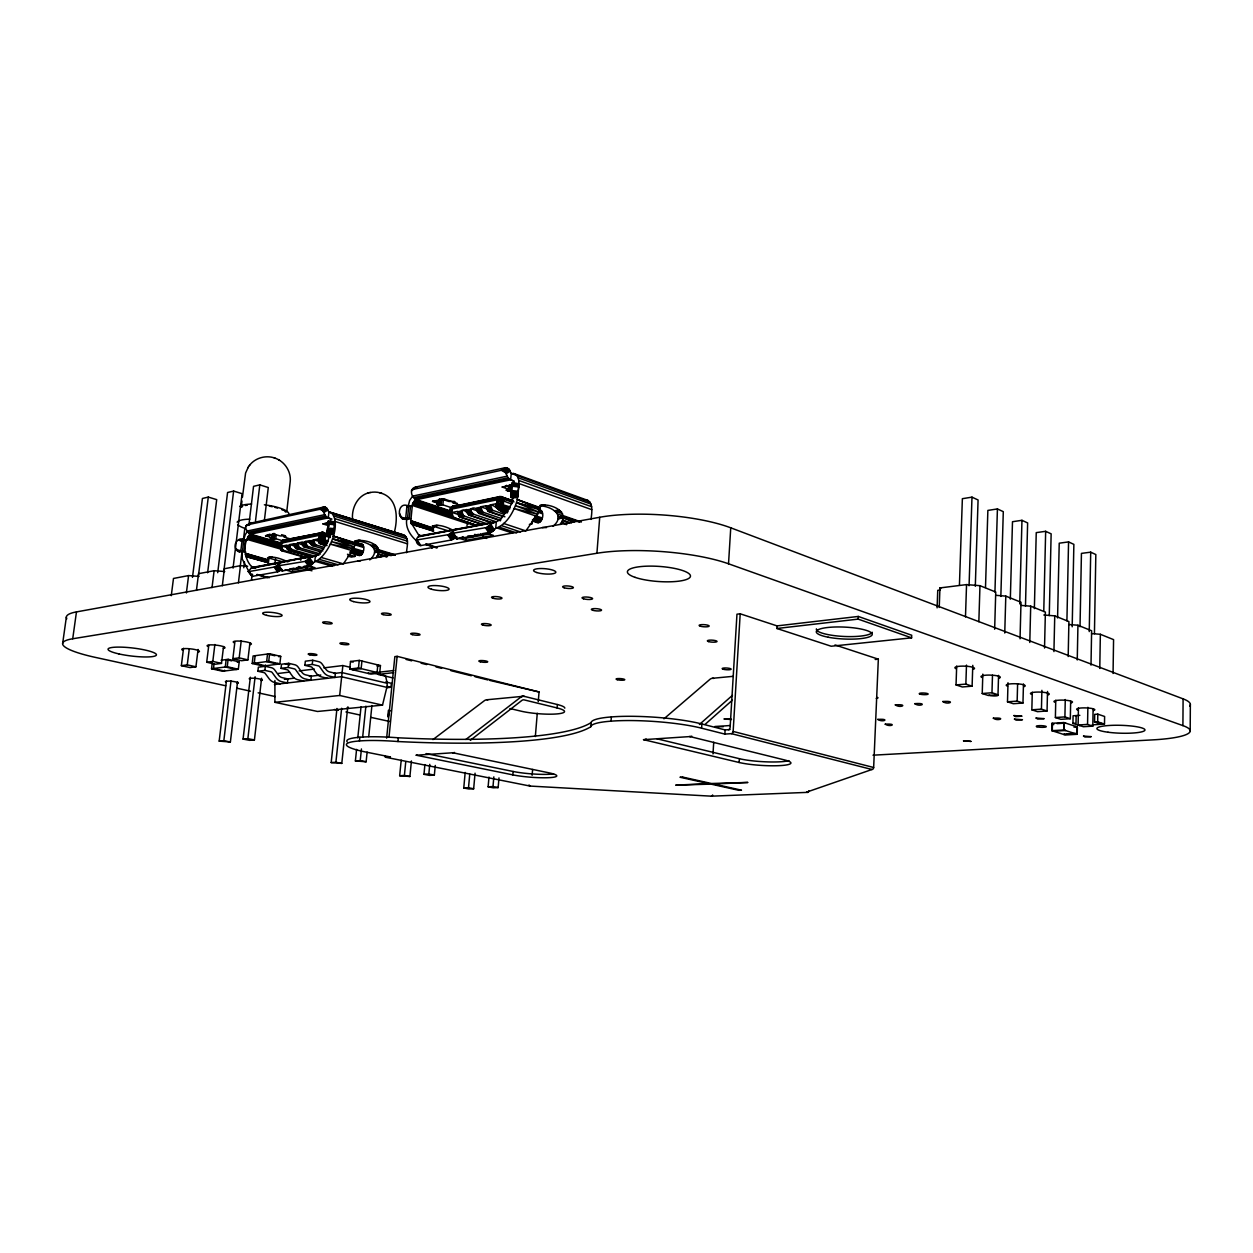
<?xml version="1.0" encoding="UTF-8"?>
<svg xmlns="http://www.w3.org/2000/svg" width="1253" height="1253" viewBox="0 0 1253 1253"><rect width="100%" height="100%" fill="white"/><g stroke="black" fill="none" stroke-linecap="round" stroke-linejoin="round"><path stroke-width="1.5" d="M319.75 541.75L320.721 543.943L327.064 545.619M320.455 554.014L299.42 547.765L297.541 543.035L302.036 542.142L303.915 546.888L321.285 552.087M303.837 545.384L297.541 543.035M322.867 550.913L307.345 546.23L305.466 541.468L310.008 540.56L310.572 543.927L313.109 545.681M323.509 547.216L315.333 544.663L313.454 539.886L318.027 538.978L319.202 543.16L324.402 545.243M328.129 540.748L318.795 539.197L319.421 542.204L321.535 543.99C330.964 538.539 319.703 523.582 318.795 539.197L322.099 541.969L327.096 543.614M281.878 546.496C278.103 546.653 282.003 552.636 284.588 551.179L282.505 549.425L281.925 546.12L286.342 545.243L286.921 548.563L289.02 550.318L312.905 557.209M316.273 556.567L292.372 549.66L290.273 547.906L289.694 544.585L294.157 543.692L296.037 548.422L318.904 555.204M1190.193 730.891L1190.35 704.499M873.012 755.183L1152.4 739.896A68.711 11.293 1.7 0 0 1182.91 725.612L1183.098 698.861L730.75 527.811A90.028 23.227 4 0 0 599.717 517.27L76.464 611.903A69.354 12.483 6.9 0 0 66.816 618.778M420.961 536.002L418.612 534.968L410.686 522.015L412.488 504.066L415.323 499.931L510.613 479.821L513.291 480.854L514.09 484.425M482.515 524.38L459.428 516.596L457.486 511.381L452.145 512.446L452.756 516.095L454.886 518.053L452.349 517.881L451.174 514.153L452.286 506.604L500.041 496.517L512.947 500.62M305.857 557.648L282.411 550.991L280.625 549.033L280.609 546.794M406.552 552.698C406.614 547.232 410.154 537.662 403.231 534.749L328.912 512.085L326.798 508.232L324.496 506.854L250.083 523.284M1092.13 724.861L1104.488 724.093L1104.613 716.481L1097.8 714.147L1094.683 714.367L1094.558 722.01L1101.371 724.297L1101.387 723.451M1113.056 673.472L1113.572 639.625L1100.353 634.284L1091.582 633.595M451.863 510.551L450.876 508.781L452.646 506.228L455.137 505.852L454.291 505.726C443.311 508.311 457.282 522.203 450.986 516.769L474.84 525.289M1091.003 665.139L1091.614 630.76L1077.94 625.231L1069.013 624.527M1078.441 707.961L1078.113 725.001L1083.375 726.724L1092.804 726.145L1093.102 709.104M1094.433 633.673L1095.827 554.546L1090.705 552.166L1081.433 553.387L1080.023 626.735M1104.488 724.093L1097.675 721.806L1097.8 714.147M1099.774 668.46L1100.353 634.284M350.213 552.871L359.439 555.596C363.856 554.954 365.719 545.447 361.444 544.115M1075.685 726.395L1076.922 727.617L1076.813 733.35L1063.703 734.462L1064.987 734.039M1076.155 715.588L1075.998 723.169L1072.944 723.373L1073.085 715.792L1079.851 715.338M1077.251 659.955L1077.94 625.231M1077.22 734.289L1077.361 726.944L1063.875 722.542L1052.019 723.294L1051.847 730.687L1065.395 734.994L1077.22 734.289L1063.719 729.966L1051.847 730.687M1092.804 726.145L1087.557 724.406L1087.87 707.303M1089.249 631.59L1090.705 552.166M1063.719 729.966L1063.875 722.542M1070.673 701.382L1070.328 718.705L1064.909 716.904L1065.269 699.519M1066.914 620.799L1068.558 541.907L1059.224 543.191L1057.579 617.948M1068.182 656.541L1068.903 621.582L1054.744 615.865L1043.843 615.004M1072.192 626.798L1073.868 544.366L1068.558 541.907M1032.284 692.204L1031.845 709.809L1037.484 711.657L1047.054 710.999L1047.508 691.437M1049.262 615.646L1051.142 533.841L1045.66 531.303L1036.247 532.635L1034.367 608.598M1053.93 651.576L1054.744 615.865M1070.328 718.705L1060.821 719.316L1055.386 717.53L1055.762 700.208M330.4 537.459L321.911 535.282L321.974 532.337L323.446 532.462L283.491 540.074C279.341 541.907 278.714 550.271 283.82 551.32M282.05 569.489L281.753 570.773L282.645 570.882L308.52 566.152L314.738 561.767C328.349 556.457 343.024 523.472 330.682 512.07M1047.054 710.999L1041.447 709.135L1041.885 690.325M1043.765 611.448L1045.66 531.303M1044.532 648.036L1045.378 612.091L1030.702 606.17L1021.461 605.434M330.902 522.172L330.353 518.899L328.27 517.943L328.912 512.085L399.582 534.154M1008.007 682.744L1007.49 701.805L1013.317 703.716L1022.965 703.027L1023.466 683.95M1025.471 606.201L1027.632 522.94L1021.962 520.308L1012.487 521.718L1010.325 599.169M1029.794 642.476L1030.702 606.17M1022.965 703.027L1017.154 701.1L1017.608 683.872M1019.738 603.899L1021.962 520.308M1020.036 638.795L1021.007 602.254L1005.799 596.115L996.386 595.363M998.563 675.367L997.999 694.757L991.969 692.752L992.486 675.242M994.945 592.105L997.419 508.937L987.865 510.41L985.5 587.469M994.647 629.225L995.743 592.043L979.971 585.684L966.549 584.603L939.938 587.923L939.233 607.47M1000.849 596.428L1003.293 511.663L997.419 508.937M1004.749 633.031L1005.799 596.115M327.581 542.737L323.493 540.951L324.245 534.248L330.275 535.611M997.999 694.757L988.272 695.493L982.227 693.52L982.822 674.13M519.008 483.799L512.211 482.953L510.801 496.83L511.616 497.911L517.552 497.519L518.961 483.674L518.695 484.535M965.483 616.883L966.549 584.603M972.782 665.343L972.109 686.174L965.859 684.107L966.486 665.092M969.07 585.731L971.983 497.143L962.367 498.694L959.438 585.01M975.304 586.279L978.076 499.978L971.983 497.143M978.844 621.739L979.971 585.684M327.174 533.543L328.396 520.997L327.174 533.543L329.508 534.906L333.345 534.154L334.629 522.36M509.642 509.125L502.563 506.698L502.829 498.569L513.934 501.936M972.109 686.174L962.32 686.973L956.039 684.921L956.681 665.985M283.084 550.208L281.643 550.286L280.343 546.997L281.22 549.973L283.225 551.32L280.625 549.033L281.032 543.035L282.786 540.388L285.12 540.027L282.786 540.388L280.782 543.489L281.502 541.5L282.849 542.33C277.305 544.883 285.496 538.727 284.29 539.918M937.103 607.862L937.745 590.351A7.659 1.801 1.9 0 0 940.376 589.74M281.643 569.567L277.539 571.822L252.072 576.411L248.282 571.399L251.806 567.546L254.531 567.311L252.746 567.531C243.896 560.639 242.017 541.374 250.6 534.154L328.192 517.912L331.982 519.087M249.833 524.756L249.864 523.942L247.092 525.54M512.853 498.459L511.193 504.583L500.652 519.447L496.298 521.828L495.718 528.296L492.805 531.272L488.983 533.12L457.423 538.884C455.137 538.727 451.017 533.856 453.351 531.554M777.032 625.889L776.891 628.489L831.193 646.235L911.604 637.84L911.698 635.24L858.289 616.445L777.032 625.889L740.194 613.798L736.968 614.189L730.123 727.492A2.083 1.566 -75.9 0 1 728.573 729.669L728.369 729.7M808.827 790.878A1.723 1.049 86.9 0 1 807.684 792.366L806.619 792.131L871.978 769.499A1.911 1.551 -76.8 0 0 873.654 767.494L878.337 659.172L834.999 644.935M911.604 637.84L858.164 619.123L858.289 616.445M503.816 514.216L492.366 510.175L490.424 504.881L496 503.769L496.627 507.512L498.757 509.517C503.894 508.671 504.317 501.372 502.907 497.457C491.849 495.64 511.24 505.304 512.383 503.346M507.622 511.459L500.542 509.031L501.513 497.3L499.242 496.674C493.463 502.03 498.099 513.041 506.839 511.741M540.121 505.257C550.866 503.158 570.773 511.678 560.138 524.427M369.76 559.903C382.51 548.501 367.552 541.218 355.069 540.889C364.858 538.586 386.143 544.82 376.025 557.726M325.874 544.82L320.721 543.614L321.911 535.282L324.245 534.248L330.416 536.488M691.734 736.122A6.735 4.385 85.7 0 1 690.137 736.56A6.077 3.947 85.7 0 1 689.683 736.498L784.754 759.991A29.211 4.229 3.6 0 1 779.93 765.614A29.211 4.229 3.6 0 1 739.145 762.497L739.38 758.691L656.948 738.8M871.978 769.499L731.376 733.647L724.861 734.101L725.111 729.919L701.899 723.983A62.822 9.977 4 0 0 611.354 716.935A61.773 9.82 4 0 0 591.071 722.621A281.988 45.594 5.7 0 1 398.313 737.798A54.599 7.534 5.1 0 0 359.846 737.25A54.568 7.518 5.1 0 0 347.144 741.823M731.376 733.647A2.083 1.582 -76.1 0 0 733.146 731.439L740.194 613.798M712.988 753.914L713.724 742.215M1182.91 725.612L728.526 563.787L730.75 527.811M724.861 734.101L701.617 728.197L701.899 723.983M318.607 542.361L320.455 532.917L323.994 532.729L319.233 535.344L280.782 543.238M323.117 532.447L322.193 543.724M510.237 506.948L500.01 503.894L498.929 508.89L497.958 509.094M282.223 541.296L282.505 543.269M359.846 737.25L359.47 740.962A54.631 7.424 5.1 0 1 397.953 741.541A282.129 44.998 5.7 0 0 590.758 726.756A61.804 9.679 4 0 1 611.041 721.164L611.354 716.935M419.598 544.71L420.883 545.572L451.205 540.027L456.499 536.817M503.314 498.24L500.01 496.705C495.796 497.692 500.057 505.946 496.627 507.512M76.464 611.903L72.721 638.764L596.914 553.262L599.717 517.27M590.758 726.756L591.071 722.621M590.977 519.4C591.87 513.354 594.141 499.289 584.086 499.853M419.771 545.494C413.537 542.659 416.638 534.859 422.261 535.72L458.363 528.923L456.938 528.75M509.893 708.509L520.856 711.124A25.812 4.229 4.6 0 0 557.068 713.912A25.812 4.229 4.6 0 0 557.084 707.945L557.35 704.531L523.644 696.214A5.075 3.634 85 0 0 521.311 696.746L465.912 739.442M280.813 543.05L282.786 540.388M532.118 775.278L532.603 769.467M535.344 736.529L537.271 713.27M538.242 701.649L539.056 691.969L397.138 656.337L394.852 656.619L386.629 738.142M532.431 521.013L537.741 522.83C542.956 522.407 545.008 511.302 539.777 510.222M454.494 752.442A5.983 4.448 86.7 0 1 453.038 752.755A5.388 4.01 86.7 0 1 452.615 752.724L549.221 772.882A26.047 3.383 4.5 0 1 549.362 777.659A26.047 3.383 4.5 0 1 512.822 774.871L513.104 771.472L426.051 753.586M498.992 777.909L498.146 787.573L493.275 787.808L488.122 786.806L488.983 777.064M495.718 528.296C507.183 524.443 514.247 510.817 517.364 499.618C516.972 492.695 523.926 473.728 511.255 473.415L509.016 469.139L505.476 467.667L417.014 486.759C408.807 487.527 410.749 497.034 416.168 499.54L450.876 511.083M488.122 786.806L492.993 786.555L493.839 776.876M274.908 680.473L274.908 702.322L339.673 695.478L342.868 665.547L350.276 667.332M465.176 772.428L463.767 787.996L468.92 788.983L473.665 788.764L475.059 773.195M510.034 508.06L500.855 505.21L500.401 499.665L502.829 498.569L512.367 502.281M512.571 490.69L508.045 491.066L508.467 486.321M508.045 491.066L505.961 490.158L508.624 489.281L508.906 486.117M508.749 491.145L509.313 484.833M509.47 491.176L510.018 484.864M514.325 481.168L510.613 479.821L511.255 473.415L589.865 502.046M510.112 491.145L510.676 484.833M510.676 491.082L511.24 484.754M510.942 497.363L512.211 482.953M480.056 534.264L482.859 535.172L482.671 537.286L465.74 540.372L458.488 538.054M486.65 538.43L482.969 537.239L483.157 535.125L490.095 533.856M504.928 516.816L488.169 510.989L486.227 505.711L480.698 506.792L482.656 512.07L501.184 518.476M463.767 787.996L468.512 787.761L469.75 774.119M496.188 506.463L498.882 503.847L499.258 499.618L497.942 497.801L452.176 506.995C445.77 513.072 459.209 501.654 451.252 507.449L450.657 509.94M419.504 535.939L496.219 521.796L473.838 514.356C465.568 507.747 477.597 504.505 478.834 513.464L500.433 520.715M424.908 764.581L423.984 774.307L429.497 775.388L434.352 775.106L435.277 765.442M486.587 523.613L463.5 515.797L461.558 510.582L466.977 509.517L467.588 513.182L469.734 515.155L493.854 523.206M465.74 540.372L465.928 538.257L482.859 535.172M423.984 774.307L428.839 774.025L429.763 764.33M401.211 760.132L399.66 775.717L404.406 775.435L405.737 761.808M399.66 775.717L409.903 776.5L411.423 760.963M453.273 508.311L442.873 504.834L437.939 505.053L438.378 500.48M438.597 505.178L439.364 498.929M439.286 505.257L439.866 499.164M439.96 505.288L440.555 499.195M440.586 505.257L441.166 499.164M441.103 505.194L441.698 499.101M442.873 504.834L443.468 498.741M397.953 741.541L398.313 737.798M274.908 702.322L317.495 711.469L382.51 705.126L386.848 687.364L387.271 683.292L385.485 675.774L374.365 673.112M406.99 505.523C398.109 502.218 396.152 519.948 405.737 517.834L406.99 505.523L412.127 506.431M405.737 517.834L410.89 518.726L406.708 519.556C405.205 528.374 411.595 537.474 418.377 542.22M407.945 507.293L409.637 500.448L412.863 495.749M407.554 518.006L408.791 505.695M387.757 716.873L388.43 710.279L390.701 710.796M387.067 687.693L390.952 687.27L391.343 683.292L385.72 681.961M388.399 716.277L388.916 711.14M409.292 518.303L410.53 505.993M389.056 736.639L397.138 656.337M356.588 749.372L355.382 760.947L366.127 761.777L367.129 752.082M368.727 736.56L371.922 705.533M377.826 664.92L377.059 672.454L368.304 673.472L368.382 672.642M393.019 677.967L378.187 674.412L378.406 672.281L393.802 670.496M379.69 673.096L380.458 665.562L359.266 660.394L350.511 661.474L349.712 669.039L370.935 674.098L379.69 673.096L358.468 667.99L349.712 669.039M394.178 532.838C397.859 519.588 398.156 499.508 382.635 493.666C378.563 492.037 374.005 491.599 369.729 492.633M358.468 667.99L359.266 660.394M361.929 661.036L361.146 668.632L352.391 669.682L352.485 668.836M357.794 737.782L361.021 706.896M355.382 760.947L360.222 760.618L361.444 748.949M362.65 737.281L365.876 706.175M347.692 555.987L351.373 557.084L354.834 556.442L355.085 554.171M336.963 708.478L331.184 762.576L335.898 762.263L341.646 708.258M331.184 762.576L341.787 763.39L347.739 707.052M352.485 518.523C351.717 507.089 358.342 494.449 370.355 492.46M329.508 534.906C328.458 542.956 322.554 550.74 316.602 555.659L282.849 561.579M314.738 561.767L315.396 555.893L313.908 555.721L251.806 567.546M304.871 665.343L305.34 661.192L312.717 660.253L318.842 661.709A7.048 5.607 83.2 0 1 322.193 664.106L325.811 669.196A8.145 6.453 83.1 0 0 329.696 671.953L335.397 673.3L334.943 677.45L328.678 675.962A12.373 9.789 83.1 0 1 323.728 672.438L319.625 666.706A2.788 2.224 83.2 0 0 318.513 665.907L312.263 664.419L304.871 665.343L311.12 666.831A2.772 2.224 83.2 0 1 312.232 667.614L316.336 673.331A12.326 9.789 83.1 0 0 321.285 676.839L327.55 678.312M313.454 539.886L319.014 541.249L320.47 539.088L320.893 535.235L319.86 533.559L282.191 541.124L281.345 549.284M312.263 664.419L312.717 660.253M328.208 527.262L328.474 521.749M288.237 667.442L288.707 663.323L294.8 664.748A6.938 5.607 83.3 0 1 298.151 667.113L301.754 672.125A8.035 6.437 83.1 0 0 305.622 674.85L311.308 676.166L310.854 680.238L304.604 678.797A12.201 9.773 83.1 0 1 299.671 675.32L295.692 669.838A2.741 2.208 83.3 0 0 294.471 668.898L288.237 667.442L281.048 668.335L281.518 664.231L288.707 663.323M300.751 560.248L301.456 555.236M285.151 569.833L292.309 571.838L306.233 569.316L306.437 567.374L303.665 566.591M311.809 566.403L306.687 567.343L306.468 569.269L315.02 567.719L307.831 565.683L304.166 566.356M277.868 663.37L277.774 664.2L266.638 661.6L267.516 654.019L274.94 655.773M279.858 663.933L280.719 656.384L269.599 653.737L253.09 655.977L252.198 663.495L263.318 666.048L279.858 663.933L268.722 661.333L252.198 663.495M292.309 571.838L292.529 569.927L306.437 567.374M272.308 533.888L271.87 537.6L269.943 538.132L272.715 539.088L273.373 533.512M257.883 671.248L258.369 667.191L265.338 666.298L271.431 667.708A6.845 5.592 83.3 0 1 274.767 670.026L278.354 674.96A7.925 6.422 83.1 0 0 282.207 677.654L287.877 678.938L287.423 682.963L281.189 681.554A12.029 9.758 83.1 0 1 276.271 678.139L272.199 672.563A2.71 2.208 83.3 0 0 271.087 671.796L264.869 670.371L257.883 671.248L264.101 672.657A2.694 2.208 83.3 0 1 265.197 673.425L269.27 678.969A11.982 9.758 83.1 0 0 274.188 682.368L280.406 683.778M272.715 539.088L273.984 533.543M273.326 539.103L274.532 533.527M273.874 539.103L274.752 535.329M274.313 539.041L275.785 538.743L276.208 535.031M250.349 677.215L243.066 739.082L249.629 740.351L254.422 739.943L261.611 678.218M274.846 564.414L275.519 558.634M264.869 670.371L265.338 666.298M265.464 664.951L265.37 665.797L254.249 663.229L255.126 655.695M268.722 661.333L269.599 653.737M286.733 511.788L290.195 481.841C291.416 471.379 284.29 460.775 274.188 457.893M234.922 641.583L232.87 658.702L241.594 660.723L247.906 659.877L249.942 642.758M264.383 520.481L268.283 487.542L259.81 484.864L253.545 486.352L248.893 525.117M243.066 739.082L247.859 738.659L255.111 676.761M268.236 564.57L269.144 556.833M271.462 538.9L271.901 535.188M272.089 539.009L272.512 535.297M244.131 551.21L245.478 539.98C238.07 535.579 231.225 545.807 237.537 550.897C252.73 553.184 243.568 551.743 236.05 549.425M243.787 567.766L244.476 561.939M226.417 681.068L219.181 741.118L223.833 740.711L231.006 680.912M236.441 668.679L236.347 669.494L225.274 666.988L226.166 659.579M232.87 658.702L239.182 657.856L241.234 640.675M255.502 521.013L259.81 484.864M212.43 661.443L211.538 668.773L222.58 671.248L238.321 669.243L239.213 661.866L228.14 659.313L221.108 660.268M219.181 741.118L230.38 741.98L237.553 681.757M251.477 580.014L252.151 574.297M281.643 550.286L280.296 547.498M208.765 645.389L206.698 662.242L215.391 664.215L221.499 663.401L223.551 646.532M233.058 568.126L242.095 493.682L233.638 491.066L227.576 492.507L217.709 572.699M241.296 506.635L241.986 500.996M242.44 497.253L245.588 473.039L248.251 467.181M224.632 670.198L224.538 670.997L213.48 668.522L214.044 663.902M240.842 550.803L242.189 539.573M211.538 668.773L227.247 666.721L228.14 659.313M240.184 566.795L242.048 551.304M243.207 541.625L244.852 528.061M238.415 582.833L240.482 565.667L247.671 566.246M242.221 552.275L242.236 559.057L248.627 571.023M242.502 550.96L243.849 539.714M212.023 587.61L214.122 570.71L224.726 571.54M206.698 662.242L212.806 661.412L214.874 644.496M223.801 571.54L233.638 491.066M222.314 585.746L224.397 568.737L240.482 565.667M196.439 590.414L198.538 573.686L214.122 570.71M183.533 648.302L181.356 665.656L187.261 664.873L189.203 649.383M198.366 576.27L208.296 497.081L216.706 499.634L207.622 572.762M181.356 665.656L190.002 667.583L195.922 666.8L198.084 649.446M186.384 592.982L188.577 575.581L199.023 576.411M192.476 577.382L202.422 498.475L208.296 497.081M171.269 595.692L173.478 578.463L188.577 575.581M433.193 527.936L410.702 520.715L433.021 528.5L410.686 522.015L433.021 529.878L410.906 523.19L433.35 530.833L411.36 524.146L433.585 531.241C430.828 519.964 449.843 528.108 453.743 530.739M451.691 508.781L451.143 510.253L451.894 507.246L454.291 505.726M62.65 643.525L66.362 617.071M267.641 559.621L245.463 553.387L267.453 560.138L245.416 554.578L267.39 561.422L245.572 555.659L267.641 562.299L245.917 556.536L267.813 562.66C265.981 551.9 283.914 560.06 287.971 561.877M466.962 525.524L467.949 521.921M452.568 517.959L450.046 514.028L452.098 512.853M243.677 540.137L245.149 534.843L247.922 530.599M311.417 556.943L305.137 561.391L278.26 565.808L280.609 562.738L313.908 555.721M298.731 566.528L297.321 568.611M299.138 566.575L298.543 568.502L296.679 568.643M503.534 523.425L525.853 530.896L537.615 514.216L540.748 506.04L543.254 504.661M252.605 574.391L251.743 576.27M474.37 524.96L453.946 518.225L451.613 517.082L452.756 516.095M321.222 557.46L343.385 563.881L353.424 548.877L356.385 541.453L358.922 540.153M328.192 517.912C323.791 516.69 324.605 509.391 319.609 509.344L246.872 524.96C243.802 527.419 247.608 532.979 250.522 534.138L282.003 543.285M247.389 538.195L280.656 547.796L281.111 546.653L247.812 537.004M451.158 513.041L450.454 515.703L451.613 517.082L453.351 516.972M474.918 534.264L473.383 536.55L471.206 536.723M249.378 465.552C255.111 457.752 266.153 454.808 275.127 458.175M247.781 467.87L249.833 464.91M553.027 526.307C565.651 515.735 552.902 506.619 540.012 505.758L544.695 504.865M456.797 536.77L456.249 538.806M282.692 551.054L280.594 548.501L281.142 547.78M452.286 506.604L450.532 513.229L451.816 516.283M505.758 486.352L506.635 485.318M452.176 506.995L498.976 497.034M452.552 533.292L486.383 527.56L494.81 521.608M455.904 529.079L448.59 534.608L416.121 540.09M269.975 534.154L265.558 535.751L275.018 534.232L266.811 535.924M416.356 487.041L411.36 490.878M450.547 509.344L497.316 499.775L502.343 496.924L501.404 496.611M281.768 561.892L274.893 566.951L248.392 571.681M705.126 724.344L732.363 700.192M699.409 724.5L732.441 695.337M503.534 499.195L502.61 500.01L499.963 497.676L497.942 497.801M663.949 718.815L710.153 679.157A9.46 6.061 84.6 0 1 713.427 678.374L713.74 678.453M451.143 510.253L452.067 509.47M324.903 534.827L323.979 535.579L321.614 533.449L319.86 533.559M473.211 536.284L471.942 536.691M470.314 740.319L521.875 700.427A5.075 3.634 85.1 0 1 524.224 699.91L557.084 707.945M432.974 739.583L484.598 700.537A8.458 6.171 85.2 0 1 487.934 699.8M502.171 505.914L497.222 508.405M327.941 541.766L324.245 540.669L319.202 543.16M497.175 506.259L502.234 504.239L502.954 505.617M319.014 541.249L323.54 539.416L324.245 540.669M412.174 489.594L501.31 470.298L505.585 472.694L509.736 470.063M510.613 479.821L508.06 477.785L506.134 473.744L510.284 471.097M502.171 470.267L506.337 467.635M503.095 470.517L507.246 467.886M504.004 471.034L508.17 468.403M504.849 471.786L509.016 469.139M501.31 470.298L505.476 467.667M411.673 490.127L417.014 486.759M323.29 511.537L327.456 509.063M323.807 512.477L327.973 510.002M319.609 509.344L323.775 506.87M320.314 509.329L324.496 506.854M321.097 509.564L325.263 507.089M321.88 510.034L326.062 507.559M322.632 510.707L326.798 508.232M436.06 500.714L432.52 501.372L442.701 499.336M245.933 525.68L251.023 522.564M326.516 523.268L322.976 523.926L328.255 522.846M323.493 540.951L321.066 539.463L317.98 540.388M319.233 535.344L322.914 534.358M497.316 499.775L501.435 498.663M500.855 505.21L499.555 504.27L495.969 505.319M498.584 497.3L500.01 496.705M320.455 533.089L321.786 532.541L324.746 533.95M280.594 547.859L281.878 547.498M395.04 554.719L378.594 549.754L374.804 551.101L378.672 550.693L395.071 555.095M581.361 522.031L563.051 515.609L558.431 517.176L563.145 516.659L579.559 521.796M281.518 561.939L283.1 561.532M432.614 547.389L431.768 548.313M367.489 493.228L368.304 493.009M326.516 544.319L319.922 543.771M508.389 510.895L501.31 508.467L498.929 508.89L500.542 509.031M378.672 550.693L374.757 551.712L378.641 551.273L395.071 555.33M563.145 516.659L558.384 517.865L563.114 517.301L579.559 522.062M247.154 531.037L324.793 514.654M412.738 496.094L507.152 476.156M248.031 532.431L325.686 516.111M413.631 497.629L508.06 477.785M249.19 533.496L326.845 517.238M414.821 498.819L509.251 479.053M508.624 489.281L502.202 487.025L512.931 484.817M324.214 524.114L329.492 523.034M433.773 501.576L444.94 499.305L442.466 499.32L448.872 501.482L454.432 501.419L455.246 502.187L452.819 502.813L461.496 505.742M502.202 487.025L512.399 485.397M282.771 540.482L322.804 532.462L329.523 534.389M286.295 545.619L289.662 544.961M294.11 544.084L297.494 543.41M302.004 542.518L305.419 541.844M309.961 540.951L313.407 540.262M317.996 539.354L318.795 539.197M457.455 511.804L461.527 511.005M466.93 509.924L471.05 509.11M476.5 508.045L480.666 507.214M486.18 506.118L490.377 505.304M495.953 504.192L500.01 503.894M286.295 546.637L289.647 545.963M294.11 545.086L297.494 544.428M301.989 543.536L305.419 542.862M309.961 541.969L313.407 541.296M452.098 513.965L450.062 513.761L452.035 517.411M457.455 512.916L461.527 512.117M466.946 511.052L471.05 510.237M476.516 509.157L480.666 508.342M486.195 507.246L490.393 506.431M286.498 547.639L289.866 546.981M294.314 546.104L297.713 545.431M302.208 544.554L305.622 543.88M310.164 542.988L313.61 542.314M451.393 515.249L452.333 515.077M457.69 514.012L461.762 513.213M467.165 512.164L471.269 511.349M476.735 510.269L480.901 509.454M486.415 508.373L490.612 507.543M286.921 548.563L290.273 547.906M294.737 547.028L298.12 546.371M302.615 545.494L306.03 544.82M310.572 543.927L314.033 543.254M458.112 515.046L462.185 514.247M467.588 513.182L471.708 512.383M477.174 511.318L481.324 510.504M486.837 509.423L491.035 508.593M287.501 549.347L290.853 548.689M295.316 547.827L298.7 547.169M303.195 546.292L306.625 545.619M311.167 544.726L314.613 544.053M458.708 515.923L462.78 515.124M468.183 514.075L472.303 513.276M481.919 511.396L477.769 512.195L500.574 520.449M487.448 510.316L491.646 509.485M283.789 550.803L282.411 550.991M288.221 549.942L291.573 549.3M296.037 548.422L299.42 547.765M303.915 546.888L307.345 546.23M311.887 545.337L315.333 544.663M454.087 517.63L452.349 517.881M459.428 516.596L463.5 515.797M468.92 514.748L473.039 513.949M478.489 512.884L482.656 512.07M488.169 510.989L492.366 510.175M461.558 510.582C467.776 509.251 467.024 517.285 472.522 514.403M289.02 550.318L292.372 549.66M296.836 548.798L300.313 548.172M304.714 547.263L308.144 546.59M316.132 545.039L312.686 545.713L323.744 548.955M320.721 544.147L321.535 543.99M460.243 517.003L464.315 516.22M469.734 515.155L473.838 514.356M479.304 513.291L483.47 512.493M488.983 511.412L493.181 510.597M271.024 557.084L267.547 557.742L283.147 561.877M448.182 530.802L432.395 526.009L436.577 525.195M354.991 541.045L357.544 540.544M432.426 526.135L435.214 525.602M268.972 557.883L272.449 557.209M356.51 541.045L360.347 540.309M433.836 526.182L438.017 525.367M499.242 496.674L501.654 496.642M370.794 545.368L374.647 544.648M449.576 530.536L452.38 530.003M554.359 510.801L559.042 509.924M256.395 566.967L284.259 561.72M494.34 522.156L418.345 536.832M250.663 568.376L280.374 562.785M454.745 529.988L492.319 522.924M372.157 546.057L376.01 545.337M555.721 511.584L560.42 510.707M373.331 547.216L377.184 546.496M556.912 512.869L561.61 512.007M503.471 487.245L504.677 487.01M502.563 506.698L500.636 507.058L496.94 504.004M323.901 541.641L322.099 541.969L322.835 543.222M374.224 548.72L378.077 548.015M557.82 514.56L562.519 513.683M374.741 550.459L378.594 549.754M558.368 516.487L563.051 515.609M536.096 520.684L532.368 521.373L532.165 523.848L529.361 524.365M289.506 569.034L293.171 568.361M296.836 567.687L300.501 567.029M460.164 537.741L463.516 537.13M467.526 536.394L471.238 535.704M474.965 535.031L478.677 534.342M482.405 533.668L486.117 532.979L493.369 535.36L482.969 537.239M281.988 549.848L308.473 558.039M731.47 719.551L723.936 718.956L730.812 718.862M876.239 698.454L878.055 697.827L877.288 697.404M464.644 520.935L451.613 517.082M237.224 662.132L239.213 661.866M278.636 656.65L280.719 656.384M278.213 673.472L289.615 672.078M299.122 670.919L314.346 669.055M323.854 667.88L342.868 665.547M542.173 527.56L546.465 527.607M376.949 665.985L380.458 665.562M284.368 679.361L294.189 678.186M309.428 676.385L320.846 675.022M334.175 673.441L341.787 672.548L387.271 683.292M357.685 560.937L360.425 560.874M274.454 684.483L341.349 676.698L386.848 687.364M378.187 674.412L393.599 672.642M776.891 628.489L858.164 619.123M539.056 691.969L489.892 680.442M875.189 659.485L878.337 659.172M486.9 699.754L523.143 696.308M712.409 678.296L733.256 676.322M956.039 684.921L965.859 684.107M982.227 693.52L991.969 692.752M1007.49 701.805L1017.154 701.1M730.295 725.503L714.696 726.63L723.232 726.709M725.111 729.919L729.998 729.575M1031.845 709.809L1041.447 709.135M384.875 755.606A1.754 1.112 -77.6 0 0 385.846 757.298L390.45 756.969L367.019 752.286A54.584 7.408 5.1 0 1 359.47 740.962M512.822 774.871L416.231 755.214L453.038 752.755M739.145 762.497L643.541 739.662L690.137 736.56M1055.386 717.53L1064.909 716.904M1057.109 723.639L1065.583 723.091L1064.283 723.498L1064.173 729.277L1065.426 730.515L1053.554 731.235L1052.285 729.998L1052.426 724.25L1053.695 724.673M1094.558 722.01L1097.675 721.806M1078.113 725.001L1087.557 724.406M1073.978 727.147L1077.361 726.944M332.468 513.057L336.775 514.607M1066.679 733.945L1071.738 733.647M385.846 757.298L530.066 786.07L711.453 796.172L807.684 792.366M401.446 534.733L403.231 534.749M470.408 536.691L471.363 536.848M295.943 568.611L296.836 568.737M499.258 499.618L500.401 499.665M320.893 535.235L321.911 535.282M399.519 514.419L402.307 518.758L406.708 519.556M328.333 521.138L334.598 521.781M328.239 521.546L334.41 522.188M328.129 522.203L334.316 522.846M328.02 523.049L334.206 523.691M327.91 524.036L334.081 524.678M327.472 527.983L333.658 528.625M327.362 529.032L333.549 529.674M327.268 530.097L333.455 530.724M327.19 531.068L333.376 531.711M327.143 531.914L333.314 532.541M327.111 532.556L333.298 533.183M327.127 532.948L333.298 533.59M296.006 568.705L293.547 568.298M512.148 483.125L518.883 483.846M512.273 483.517L519.024 484.238M512.242 484.222L518.993 484.942M512.179 485.146L518.946 485.866M512.101 486.227L518.852 486.947M511.71 490.565L518.476 491.286M511.6 491.724L518.366 492.445M511.475 492.899L518.241 493.619M511.334 493.995L518.1 494.716M511.208 494.935L517.975 495.655M511.083 495.671L517.849 496.392M510.989 496.125L517.74 496.846M470.423 536.801L467.823 536.331M502.907 497.457L501.513 497.3L502.829 498.569M416.2 755.199L416.231 755.214A5.278 4.01 86.9 0 0 416.669 755.246A5.858 4.448 86.9 0 0 417.218 755.199M223.833 740.711L230.38 741.98M335.898 762.263L341.787 763.39M404.406 775.435L409.903 776.5M468.512 787.761L473.665 788.764M247.859 738.659L254.422 739.943M360.222 760.618L366.127 761.777M428.839 774.025L434.352 775.106M492.993 786.555L498.146 787.573M524.49 696.417L524.177 696.355A8.614 6.171 85.1 0 0 520.841 697.107M225.681 685.767L95.855 657.496A69.573 11.622 6.7 0 1 72.721 638.764M237.13 688.257L250.49 691.17M258.134 692.831L275.315 696.574M334.504 709.464L338.31 710.294M345.953 711.955L359.313 714.868M370.778 717.358L389.871 721.509M352.359 550.693L330.228 544.115L353.424 548.877L331.591 541.656L354.286 546.872L332.593 538.9L355.132 543.849L333.141 536.049L355.523 542.8M187.261 664.873L195.922 666.8M339.673 695.478L382.51 705.126M212.806 661.412L221.499 663.401M227.247 666.721L238.321 669.243M303.649 681.084L297.415 679.643A12.154 9.773 83.1 0 1 292.482 676.197L288.394 670.559A2.725 2.208 83.3 0 0 287.282 669.791L281.048 668.335M227.999 660.002L231.695 660.864M239.182 657.856L247.906 659.877M285.104 663.777L289.678 664.842M387.224 686.393L390.952 687.27M245.478 539.98L247.029 540.356M350.511 661.474L353.189 662.117M387.114 556.222L377.936 553.951L386.801 557.115M406.082 659.438L411.704 660.848M421.071 663.197L426.693 664.591M436.028 666.941L441.604 668.335M450.876 670.653L471.3 675.774M475.012 676.714L488.012 679.972M733.146 731.439L873.654 767.494M536.378 516.22L514.106 508.546L537.615 514.216L515.688 505.805L538.586 511.991L516.8 502.751L539.51 508.655L517.364 499.618L539.902 507.512M332.593 538.9L354.897 544.757M380.74 556.927L377.075 555.925L380.567 557.24M257.084 574.422L269.301 577.727M256.677 574.673L267.672 577.68M252.088 567.186L255.753 568.189M437.939 505.053L436.53 504.145L438.91 503.518L432.52 501.372M245.416 554.578L267.359 560.655M251.571 566.544L255.236 567.562M451.378 515.954L450.046 514.028M303.915 566.544L306.687 567.343M306.233 569.316L311.966 570.804M245.572 555.659L267.5 561.877M247.139 539.416L280.421 549.002M317.792 560.843L334.41 565.62M315.944 561.548L332.578 566.309M571.556 522.924L562.331 520.246L569.426 523.159M248.376 535.939L281.643 545.588M281.925 546.12L288.206 547.937M308.363 555.69L289.553 550.271L288.206 548.438M319.593 559.449L338.059 564.774M289.694 544.585L294.408 545.948M249.817 534.467L281.236 543.598M249.065 535.078L280.484 544.194M265.558 535.751L271.87 537.6M275.785 538.743L282.63 540.748M281.565 534.686L284.995 535.689M305.466 541.468L311.762 543.316M347.457 554.265L354.834 556.442M273.781 534.06L280.108 535.924L285.011 535.892L285.966 536.55L284.008 537.067L292.591 539.589M351.075 550.725L362.133 554.014M352.328 551.978L361.553 554.703M349.838 551.915L360.911 555.204M351.028 552.714L360.253 555.439M352.093 547.906L363.151 551.195M351.905 548.908L362.963 552.197M351.545 549.863L362.618 553.153M354.364 543.692L363.558 546.449M354.333 544.648L363.542 547.42M381.852 493.384L379.675 492.727M354.724 541.891L362.65 544.382M329.962 534.89L323.086 533.105L324.245 534.248M355.742 542.659L363.104 544.883M356.056 543.379L363.417 545.588M322.976 523.926L329.32 525.884L327.722 526.949M516.8 502.751L539.26 509.658M334.739 521.373L407.444 543.818M425.926 543.974L437.078 547.451M425.895 544.319L433.334 546.637M334.394 516.173L407.021 538.79M425.801 544.538L436.968 548.015M334.817 518.632L407.476 541.171M332.249 512.775L404.829 535.47M333.517 514.184L406.113 536.832M418.612 534.968L422.324 536.127M410.686 522.015L432.943 529.064M566.873 524.193L561.36 522.438L566.56 524.709M462.31 537.098L465.928 538.257M1052.019 723.294L1053.726 723.842M410.906 523.19L433.162 530.379M480.353 534.201L483.157 535.125M1072.944 723.373L1079.82 725.628M333.141 536.049L355.319 543.301M412.488 504.066L477.158 525.383M453.884 518.022L474.292 524.756M412.237 505.413L468.794 524.005M452.145 512.446L458.504 514.56L459.882 517.144L479.68 523.691M414.43 500.62L450.892 512.712M497.206 528.03L512.665 533.151M413.615 501.576L450.093 513.652L450.266 515.14M412.957 502.751L451.252 515.406M389.323 555.424L378.547 551.853L374.522 552.589L378.641 551.273L391.171 555.706M501.592 525.649L520.496 531.945M490.91 522.517L468.904 515.108M499.43 527.215L516.628 532.932M415.323 499.931L449.952 511.428M445.191 499.32L457.314 503.408M471.081 508.702L477.44 510.848L477.769 512.477M502.86 516.471L488.451 511.584L487.057 508.953L480.698 506.792M490.424 504.881C497.425 505.836 498.6 513.166 507.167 512.775M533.198 519.384L540.278 521.812M532.431 519.932L539.51 522.36M533.402 520.841L538.727 522.658M498.757 509.517L507.622 512.54M534.827 516.596L541.907 519.04M534.436 517.661L541.515 520.089M507.308 509.485L500.636 507.058L501.31 508.467M533.888 518.617L540.967 521.044M535.015 515.5L542.11 517.943M502.657 497.269L513.526 501.169M538.273 509.799L541.813 511.036M538.68 510.566L542.22 511.804M538.9 511.506L542.439 512.743M537.145 511.944L542.455 513.793M537.709 509.251L541.249 510.488M497.598 507.308L500.323 508.53M518.789 483.454L591.745 509.658M518.758 480.447L591.682 506.745M513.432 473.352L588.237 500.558M518.147 477.769L591.04 504.145M319.421 542.204L321.927 543.301M517.364 499.618L539.698 508.06M573.796 522.062L563.004 517.943L558.118 518.836L563.114 517.301L573.858 521.687M305.184 547.232L303.946 545.885M500.01 499.258L497.535 498.71L451.127 508.029L451.55 508.906M321.582 534.906L319.452 534.389L281.768 541.938L281.549 542.878M278.683 459.851L279.529 460.29M319.484 541.813L320.674 542.659M497.723 506.885L499.007 507.81M512.759 484.958L511.944 483.846M312.717 545.509L311.856 544.335M238.618 550.678L240.09 552.15M237.647 550.49L239.119 551.962M235.548 548.61L238.258 551.539M238.978 539.51L240.451 541.014M239.981 539.432L241.437 540.951M249.504 572.496L251.743 575.55M248.282 571.399L252.072 576.411M249.253 571.791L252.589 576.38M278.276 564.899L282.645 570.882M278.354 565.369L281.721 570.037M278.26 565.808L282.097 570.914M277.461 565.526L280.829 570.193M276.584 566.105L279.952 570.788M275.707 566.591L279.074 571.258M274.893 566.951L278.26 571.619M274.188 567.155L277.539 571.822M309.319 559.089L312.702 563.85M308.504 559.731L311.887 564.492M307.611 560.326L310.995 565.087M306.719 560.811L310.102 565.589M305.873 561.187L309.256 565.949M305.137 561.391L308.52 566.152M310.024 558.415L313.391 563.192M416.153 539.62L420.225 545.619M417.296 540.309L420.883 545.572M452.85 532.227L457.423 538.884M452.349 532.321L456.734 538.947M451.487 533.026L454.933 538.226M450.532 533.668L453.978 538.868M449.545 534.201L452.991 539.401M448.59 534.608L452.051 539.792M447.744 534.827L451.205 540.027M490.221 525.242L493.682 530.552M489.343 525.947L492.805 531.272M488.372 526.605L491.834 531.914M487.354 527.153L490.831 532.462M486.383 527.56L489.845 532.87M485.506 527.811L488.983 533.12M490.925 524.521L494.387 529.831M321.488 539.135L322.24 540.309M237.537 550.897L236.754 549.174M399.832 515.437L401.508 518.069M399.488 513.354L400.6 516.173M402.197 517.489L403.278 519.228M401.226 517.035L402.307 518.758M403.278 517.693L404.359 519.431M505.585 472.694L506.134 473.744M296.288 547.874L295.99 546.919M280.359 547.248L280.594 548.501M530.066 786.07A1.629 1.112 -78.3 0 1 529.048 784.911M611.041 721.164A62.854 9.852 4 0 1 701.617 728.197M712.612 794.966A1.645 1.065 87.3 0 1 711.453 796.172M643.541 739.662A5.936 3.978 85.9 0 0 644.011 739.709A6.594 4.417 85.9 0 0 646.094 738.941M788.936 760.618A29.195 4.276 3.5 0 1 739.38 758.691M553.56 773.884A26.047 3.43 4.5 0 1 513.104 771.472M872.229 632.264A28.02 5.999 2.7 0 1 842.298 636.367A28.02 5.999 2.7 0 1 816.408 628.849M557.35 704.531A25.812 4.26 4.6 0 1 564.79 708.164M939.938 587.923A7.659 1.801 1.9 0 1 940.815 588.377M1183.098 698.861A68.492 12.123 1.5 0 1 1189.739 706.081M596.914 553.262A90.404 21.661 4 0 1 728.526 563.787M997.451 694.82A4.542 0.83 2.1 0 1 994.898 695.948A4.542 0.83 2.1 0 1 989.056 694.976M249.786 679.267A6.578 1.065 6 0 1 252.135 678.186A6.578 1.065 6 0 1 260.514 679.189A6.578 1.065 6 0 1 261.031 680.63M225.994 682.149A6.5 1.034 6.1 0 1 228.203 681.084A6.5 1.034 6.1 0 1 236.488 682.086A6.5 1.034 6.1 0 1 237.115 683.496M348.475 707.365A6.108 0.94 5.5 0 1 347.191 707.694M234.013 642.742A9.163 1.645 6.3 0 1 237.193 641.035A9.163 1.645 6.3 0 1 248.861 642.507A9.163 1.645 6.3 0 1 249.676 644.715M207.904 646.517A9.037 1.598 6.4 0 1 210.896 644.856A9.037 1.598 6.4 0 1 222.407 646.297A9.037 1.598 6.4 0 1 223.363 648.459M182.609 650.182A8.928 1.535 6.5 0 1 185.413 648.568A8.928 1.535 6.5 0 1 196.799 649.978A8.928 1.535 6.5 0 1 197.88 652.077M1077.799 710.044A9.131 1.598 1.7 0 1 1079.992 708.086A9.131 1.598 1.7 0 1 1091.739 708.462A9.131 1.598 1.7 0 1 1093.556 710.529M1055.183 702.353A9.257 1.645 1.8 0 1 1057.281 700.333A9.257 1.645 1.8 0 1 1069.201 700.693A9.257 1.645 1.8 0 1 1071.174 702.855M1031.783 694.413A9.397 1.707 1.8 0 1 1033.772 692.298A9.397 1.707 1.8 0 1 1045.863 692.658A9.397 1.707 1.8 0 1 1048.009 694.898M1007.553 686.174A9.538 1.786 1.9 0 1 1009.432 683.981A9.538 1.786 1.9 0 1 1021.696 684.326A9.538 1.786 1.9 0 1 1024.014 686.66M982.446 677.654A9.679 1.848 2 0 1 984.2 675.351A9.679 1.848 2 0 1 996.652 675.712A9.679 1.848 2 0 1 999.158 678.124M956.431 668.82A9.836 1.926 2.1 0 1 958.028 666.424A9.836 1.926 2.1 0 1 970.683 666.753A9.836 1.926 2.1 0 1 973.393 669.274M244.084 528.108A25.311 6.061 7 0 1 237.694 524.631M237.13 522.172A25.311 6.061 7 0 1 249.801 519.165M264.367 504.787A25.264 6.249 7.1 0 1 288.519 514.936M239.621 506.478A25.264 6.249 7.1 0 1 251.602 504.082M241.688 507.105A22.899 5.654 7.1 0 1 242.565 506.494M245.431 505.507A22.899 5.654 7.1 0 1 247.342 505.147M269.411 506.165A22.899 5.654 7.1 0 1 272.277 506.729M274.971 507.371A22.899 5.654 7.1 0 1 277.477 508.076M281.737 509.626A22.899 5.654 7.1 0 1 283.413 510.441M284.744 511.271A22.899 5.654 7.1 0 1 285.715 512.101M452.975 507.465L452.443 508.42L451.894 507.246L452.975 507.465M877.773 719.41C883.005 722.918 890.726 718.502 877.773 719.41M895.315 704.891C900.625 708.728 908.989 703.826 895.315 704.891M885.229 724.187C890.319 727.601 898.056 723.341 885.229 724.187M914.768 703.653C919.921 707.538 928.661 702.588 914.768 703.653M942.836 701.523C947.785 705.455 957.104 700.443 942.836 701.523M993.331 718.173C997.623 721.759 1007.443 717.311 993.331 718.173M963.541 740.821L970.934 741.4L963.541 740.821M1013.943 715.557L1015.619 716.622L1022.009 716.183L1013.943 715.557M1014.46 719.097L1016.136 720.146L1022.464 719.723L1014.46 719.097M1036.106 718.032L1037.735 719.081L1044.172 718.658L1036.106 718.032M1083.532 736.059L1084.957 737.03L1091.238 736.67L1083.532 736.059M682.681 777.095L679.987 777.236L708.775 783.626L675.727 785.13L711.046 784.127L738.816 790.298L741.494 790.173L713.724 784.002L747.916 782.452L711.469 783.501L682.681 777.095M828.155 637.213A28.02 5.967 2.7 0 0 872.119 634.864A28.02 5.967 2.7 0 0 832.415 627.111A28.02 5.967 2.7 0 0 828.155 637.213M635.052 577.351A31.607 7.565 4 0 0 688.711 578.432A31.607 7.565 4 0 0 653.064 566.137A31.607 7.565 4 0 0 635.052 577.351M1108.012 732.222A24.042 3.947 1.7 0 0 1144.944 730.107A24.042 3.947 1.7 0 0 1109.892 725.44A24.042 3.947 1.7 0 0 1108.012 732.222M118.941 653.925A24.34 4.057 6.7 0 0 156.39 655.053A24.34 4.057 6.7 0 0 121.447 647.143A24.34 4.057 6.7 0 0 118.941 653.925M919.968 694.131A4.464 0.814 2.5 0 0 927.674 694.366A4.464 0.814 2.5 0 0 923.398 693.003A4.464 0.814 2.5 0 0 919.968 694.131M583.538 598.793A5.278 1.175 4.5 0 0 592.403 598.965A5.278 1.175 4.5 0 0 586.106 597.008A5.278 1.175 4.5 0 0 583.538 598.793M723.153 669.227A4.542 0.877 3.6 0 0 730.891 669.447A4.542 0.877 3.6 0 0 725.91 667.974A4.542 0.877 3.6 0 0 723.153 669.227M708.462 641.567A4.871 1.002 3.6 0 0 716.747 641.771A4.871 1.002 3.6 0 0 711.359 640.111A4.871 1.002 3.6 0 0 708.462 641.567M341.536 644.167A4.542 0.846 5.8 0 0 348.867 644.371A4.542 0.846 5.8 0 0 342.774 642.836A4.542 0.846 5.8 0 0 341.536 644.167M309.883 654.849A4.401 0.783 5.9 0 0 316.915 655.053A4.401 0.783 5.9 0 0 310.948 653.596A4.401 0.783 5.9 0 0 309.883 654.849M617.29 679.706A4.307 0.783 4.2 0 0 624.558 679.925A4.307 0.783 4.2 0 0 619.515 678.546A4.307 0.783 4.2 0 0 617.29 679.706M480.306 661.788A4.417 0.814 5 0 0 487.605 661.991A4.417 0.814 5 0 0 482.045 660.535A4.417 0.814 5 0 0 480.306 661.788M412.3 634.629A4.714 0.924 5.5 0 0 419.99 634.817A4.714 0.924 5.5 0 0 413.882 633.188A4.714 0.924 5.5 0 0 412.3 634.629M482.985 625.09A4.871 1.002 5.1 0 0 491.035 625.278A4.871 1.002 5.1 0 0 484.911 623.555A4.871 1.002 5.1 0 0 482.985 625.09M592.7 610.274A5.153 1.128 4.4 0 0 601.362 610.462A5.153 1.128 4.4 0 0 595.253 608.598A5.153 1.128 4.4 0 0 592.7 610.274M700.286 626.187A5.059 1.081 3.7 0 0 708.885 626.39A5.059 1.081 3.7 0 0 703.262 624.605A5.059 1.081 3.7 0 0 700.286 626.187M1036.92 726.756A5.059 0.846 2 0 0 1045.66 727.053A5.059 0.846 2 0 0 1041.259 725.644A5.059 0.846 2 0 0 1036.92 726.756M266.576 615.317A9.758 1.911 6.4 0 0 282.05 615.677A9.758 1.911 6.4 0 0 268.643 612.216A9.758 1.911 6.4 0 0 266.576 615.317M353.409 601.565A10.196 2.13 6 0 0 369.87 601.926A10.196 2.13 6 0 0 356.353 598.198A10.196 2.13 6 0 0 353.409 601.565M324.433 623.336A4.808 0.94 6 0 0 332.139 623.508A4.808 0.94 6 0 0 325.67 621.833A4.808 0.94 6 0 0 324.433 623.336M383.136 614.628A4.949 1.018 5.7 0 0 391.155 614.8A4.949 1.018 5.7 0 0 384.671 613.046A4.949 1.018 5.7 0 0 383.136 614.628M431.455 589.223A10.604 2.349 5.5 0 0 448.84 589.552A10.604 2.349 5.5 0 0 435.261 585.574A10.604 2.349 5.5 0 0 431.455 589.223M536.801 572.543A11.167 2.631 4.8 0 0 555.439 572.872A11.167 2.631 4.8 0 0 541.86 568.533A11.167 2.631 4.8 0 0 536.801 572.543M493.212 598.308A5.216 1.143 5.1 0 0 501.858 598.48A5.216 1.143 5.1 0 0 495.327 596.538A5.216 1.143 5.1 0 0 493.212 598.308M564.163 587.782A5.404 1.237 4.6 0 0 573.216 587.939A5.404 1.237 4.6 0 0 566.701 585.903A5.404 1.237 4.6 0 0 564.163 587.782"/></g></svg>
